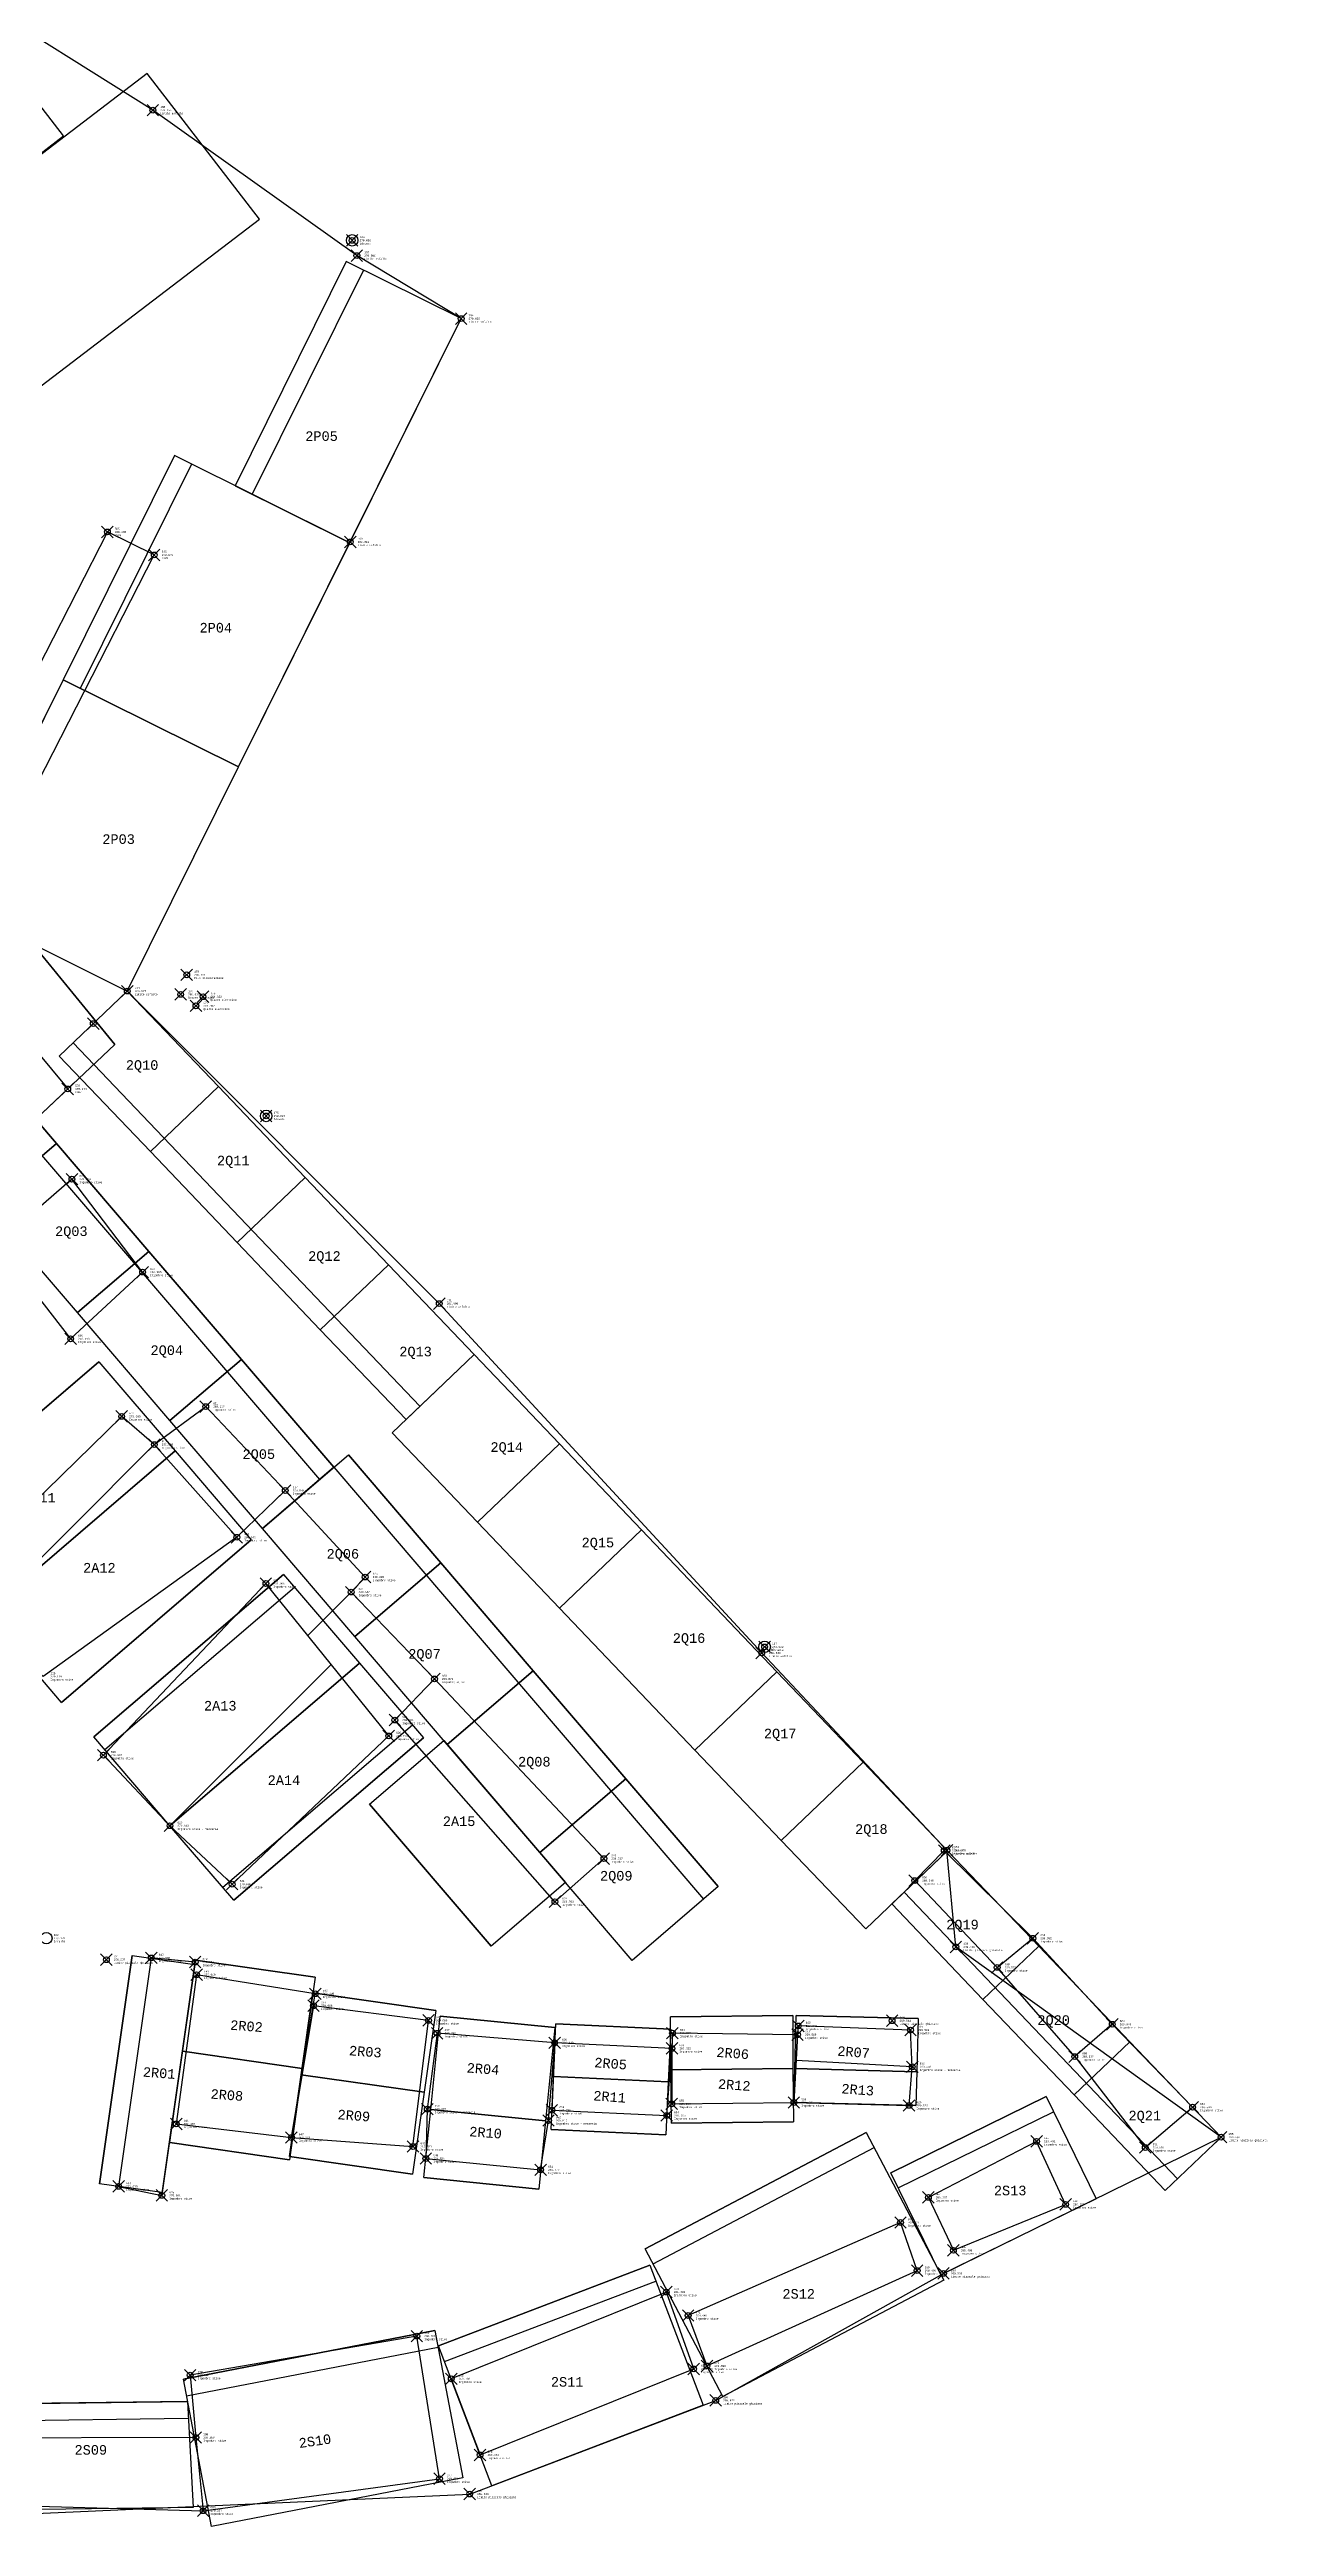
# Model space of a CAD drawing. Extents: x -300 to 923337, y -63404 to 323191.
# Drawn here: x 327969 to 391383, y 666 to 129610 of the extents above; entities that cross this region are included whole.
import ezdxf
from ezdxf.enums import TextEntityAlignment as Align

# ---------------------------------------------------------------- set-up
doc = ezdxf.new("R2010")
doc.units = 0
doc.header["$PDMODE"] = 35
doc.header["$PDSIZE"] = 300
for name, color, linetype, lineweight in [('WF ingombro stive 2', 1, 'Continuous', 30), ('WF lato di accesso', 40, 'Continuous', 30), ('WF piazzole', 6, 'Continuous', 30), ('WF tracciatura', 30, 'Continuous', 30)]:
    doc.layers.add(name, color=color, linetype=linetype, lineweight=lineweight)
doc.layers.add('WF nome aree GPS', color=7, linetype='Continuous')
doc.layers.add('WF nuovi punti', color=6, linetype='Continuous')
doc.styles.get("Standard").update_dxf_attribs({"font": 'consola.ttf', "height": 500})

# ---------------------------------------------------------------- blocks, each defined once
blk = doc.blocks.new('rilievo 2')
at = {"color": 8}
for p, q in [((419536, -512303, -1951), (401659, -490472, -1933)), ((415097, -516482, -1944), (419536, -512303, -1951))]:
    blk.add_line(p, q, dxfattribs=at)
for points in [[(408367, -589089, -2210), (438006, -587763, -2348), (450817, -582890, -2520), (462675, -576278, -2454), (477131, -569186, -2633), (463320, -559281, -2554), (462858, -554252, -2417), (453210, -543978, -2458), (436425, -525791, -2385), (420179, -509524, -2064), (431791, -486142, -2181), (437562, -474517, -1956), (432131, -471235, -1903), (421510, -463664, -1858), (415096, -459635, -1816)], [(421587, -533133, -1983), (424264, -531154, -2085), (428403, -535519, -2122), (425881, -537955, -2046)], [(421587, -533133, -1983), (425881, -537955, -2046), (415793, -545205, -1872), (412792, -541920, -1829)], [(428403, -535519, -2122), (432567, -540025, -2096), (431834, -540810, -2010), (429576, -543068, -2063)], [(418937, -549298, -1909), (422403, -552975, -1899), (425641, -556017, -1906), (433792, -548296, -2137), (427396, -540363, -2025), (418937, -549298, -1909)], [(434108, -547473, -2086), (436173, -545333, -2119), (431834, -540810, -2010)], [(422403, -552975, -1899), (430797, -544581, -2085)], [(436173, -545333, -2119), (444994, -554686, -2254), (442445, -556926, -2228), (434108, -547473, -2086)], [(465473, -560350, -2460), (467330, -558833, -2639), (471465, -563309, -2444), (469510, -564992, -2454), (465473, -560350, -2460)], [(469510, -564992, -2454), (473181, -569722, -2475), (475648, -567625, -2485), (471465, -563309, -2444)], [(461050, -565522, -2530), (455004, -565196, -2384)], [(423749, -584822, -2135), (411806, -584847, -1972), (411800, -588289, -2092), (424127, -588631, -1635)]]:
    blk.add_polyline3d(points, dxfattribs=at)
at = {"color": 1}
for points in [[(411057, -501414, -2060), (413481, -502645, -2065), (421582, -486816, -2046), (419142, -485623, -2042)], [(403726, -502818, -1908), (405753, -500982, -1940), (417077, -514618, -1947), (415097, -516482, -1944)]]:
    blk.add_polyline3d(points, close=True, dxfattribs=at)
at = {"color": 8}
for points in [[(417296, -519313, -1967), (413393, -522691, -1941), (417231, -527624, -1998), (420978, -524152, -2036)], [(411241, -540125, -1890), (412792, -541920, -1829), (421587, -533133, -1983), (419887, -531663, -1989)], [(461177, -555831, -2445), (465473, -560350, -2460), (467330, -558833, -2639), (462716, -554261, -2444)], [(423712, -560071, -1959), (421430, -559852, -1931), (419730, -571749, -1973), (421976, -572218, -1986)], [(429970, -561720, -2052), (423790, -560727, -1943), (422732, -568498, -2024), (428723, -569205, -2083)], [(435862, -563106, -2184), (429876, -562341, -1905), (428723, -569205, -2083), (435053, -569669, -2170)], [(460884, -567533, -2462), (461050, -565522, -2530), (460958, -563607, -2462), (455116, -563395, -2442), (455076, -563850, -2402), (454887, -567379, -2353)], [(442432, -564272, -2343), (436313, -563779, -2226), (435797, -567724, -2120), (435726, -570294, -2166), (441701, -570888, -2245), (442108, -568315, -2181)], [(448540, -564564, -2380), (442432, -564272, -2343), (442287, -567785, -2195), (448264, -568057, -2327)], [(455076, -563850, -2402), (448562, -563769, -2420), (448540, -564564, -2380), (448528, -567453, -2298), (454887, -567379, -2353)], [(467524, -569403, -2500), (461888, -572321, -2425), (463190, -575076, -2505), (469037, -572685, -2606)], [(460436, -573627, -2465), (449384, -578467, -2342), (450360, -581094, -2394), (461306, -576130, -2496)], [(449669, -581251, -2289), (448246, -577248, -2294), (437050, -581764, -2209), (438546, -585727, -2348)], [(436436, -586966, -2338), (435253, -579541, -2230), (423454, -581572, -2046), (423749, -584822, -2135), (424127, -588631, -1635)]]:
    blk.add_polyline3d(points, close=True, dxfattribs=at)
at = {"color": 1}
for centre in [(431887, -470441, -1896), (427411, -516021, -2067), (453362, -543663, -2469), (415962, -558827, -1865)]:
    blk.add_circle(centre, 300, dxfattribs=at)
at = {"color": 8}
for p in [(421510, -463664, -1858), (431887, -470441, -1896), (432131, -471235, -1903), (437562, -474517, -1956), (419142, -485623, -2042), (421582, -486816, -2046), (431791, -486142, -2181), (423273, -508677, -2031), (420179, -509524, -2064), (422959, -509696, -2133), (423756, -510291, -2029), (424122, -509815, -2060), (417077, -514618, -1947), (427411, -516021, -2067), (417296, -519313, -1967), (420978, -524152, -2036), (436425, -525791, -2385), (417231, -527624, -1998), (424264, -531154, -2085), (419887, -531663, -1989), (421587, -533133, -1983), (428403, -535519, -2122), (425881, -537955, -2046), (432567, -540025, -2096), (427396, -540363, -2025), (431834, -540810, -2010), (453210, -543978, -2458), (453362, -543663, -2469), (436173, -545333, -2119), (434108, -547473, -2086), (418937, -549298, -1909), (433792, -548296, -2137), (422403, -552975, -1899), (462716, -554261, -2444), (462858, -554252, -2417), (444994, -554686, -2254), (425641, -556017, -1906), (442445, -556926, -2228), (461177, -555831, -2445), (463320, -559281, -2554), (467330, -558833, -2639), (419091, -559946, -1954), (421430, -559852, -1931), (423712, -560071, -1959), (423790, -560727, -1943), (465473, -560350, -2460), (429970, -561720, -2052), (429876, -562341, -1905), (435862, -563106, -2184), (455116, -563395, -2442), (460001, -563122, -2448), (471465, -563309, -2444), (436313, -563779, -2226), (442432, -564272, -2343), (448540, -564564, -2380), (448562, -563769, -2420), (455076, -563850, -2402), (460958, -563607, -2462), (461050, -565522, -2530), (469510, -564992, -2454), (422732, -568498, -2024), (435797, -567724, -2120), (442108, -568315, -2181), (442287, -567785, -2195), (448264, -568057, -2327), (448528, -567453, -2298), (454887, -567379, -2353), (460884, -567533, -2462), (475648, -567625, -2485), (428723, -569205, -2083), (435053, -569669, -2170), (467524, -569403, -2500), (473181, -569722, -2475), (477131, -569186, -2633), (435726, -570294, -2166), (441701, -570888, -2245), (419730, -571749, -1973), (421976, -572218, -1986), (461888, -572321, -2425), (460436, -573627, -2465), (469037, -572685, -2606), (463190, -575076, -2505), (461306, -576130, -2496), (462675, -576278, -2454), (448246, -577248, -2294), (449384, -578467, -2342), (435253, -579541, -2230), (449669, -581251, -2289), (450360, -581094, -2394), (423454, -581572, -2046), (437050, -581764, -2209), (450817, -582890, -2520), (423749, -584822, -2135), (438546, -585727, -2348), (436436, -586966, -2338), (438006, -587763, -2348), (424127, -588631, -1635)]:
    blk.add_point(p, dxfattribs=at)
for s, p in [('188', (421899, -463498, -1858)), ('270.133', (421899, -463664, -1858)), ('Limite asfalto', (421899, -463831, -1858)), ('186', (432276, -470274, -1896)), ('270.096', (432276, -470441, -1896)), ('Idrante', (432276, -470608, -1896)), ('187', (432520, -471068, -1903)), ('270.089', (432520, -471235, -1903)), ('Limite asfalto', (432520, -471402, -1903)), ('184', (437951, -474350, -1956)), ('270.035', (437951, -474517, -1956)), ('Limite asfalto', (437951, -474683, -1956)), ('CS09', (419531, -485790, -2042)), ('565', (419531, -485456, -2042)), ('269.950', (419531, -485623, -2042)), ('183', (432180, -485976, -2181)), ('269.811', (432180, -486142, -2181)), ('CS09', (421971, -486983, -2046)), ('566', (421971, -486649, -2046)), ('269.945', (421971, -486816, -2046)), ('Limite asfalto', (432180, -486309, -2181)), ('174', (420568, -509358, -2064)), ('179', (423662, -508510, -2031)), ('269.961', (423662, -508677, -2031)), ('Palo illuminazione', (423662, -508844, -2031)), ('269.927', (420568, -509524, -2064)), ('Limite asfalto', (420568, -509691, -2064)), ('Quadro elettrico', (423348, -509862, -2133)), ('269.858', (423348, -509696, -2133)), ('178', (423348, -509529, -2133)), ('Quadro elettrico', (424145, -510458, -2029)), ('177', (424145, -510124, -2029)), ('269.962', (424145, -510291, -2029)), ('Quadro elettrico', (424511, -509982, -2060)), ('176', (424511, -509648, -2060)), ('269.932', (424511, -509815, -2060)), ('570', (417466, -514451, -1947)), ('CS07', (417466, -514785, -1947)), ('270.044', (417466, -514618, -1947)), ('175', (427800, -515854, -2067)), ('269.924', (427800, -516021, -2067)), ('Idrante', (427800, -516188, -2067)), ('270.024', (417685, -519313, -1967)), ('607', (417685, -519146, -1967)), ('Ingombro stive', (417685, -519480, -1967)), ('269.955', (421367, -524152, -2036)), ('610', (421367, -523985, -2036)), ('Ingombro stive', (421367, -524318, -2036)), ('171', (436814, -525624, -2385)), ('269.606', (436814, -525791, -2385)), ('Limite asfalto', (436814, -525958, -2385)), ('609', (417620, -527457, -1998)), ('269.993', (417620, -527624, -1998)), ('Ingombro stive', (417620, -527791, -1998)), ('269.907', (424653, -531154, -2085)), ('611', (424653, -530987, -2085)), ('613', (420276, -531496, -1989)), ('270.003', (420276, -531663, -1989)), ('Ingombro stive', (420276, -531830, -1989)), ('Ingombro stive', (424653, -531321, -2085)), ('270.008', (421976, -533133, -1983)), ('612', (421976, -532966, -1983)), ('Ingombro stive', (421976, -533299, -1983)), ('617', (428792, -535352, -2122)), ('269.869', (428792, -535519, -2122)), ('Ingombro stive', (428792, -535686, -2122)), ('269.946', (426270, -537955, -2046)), ('616', (426270, -537788, -2046)), ('Ingombro stive', (426270, -538121, -2046)), ('618', (427785, -540197, -2025)), ('625', (432956, -539858, -2096)), ('269.895', (432956, -540025, -2096)), ('Ingombro stive', (432956, -540192, -2096)), ('269.966', (427785, -540363, -2025)), ('Ingombro stive', (427785, -540530, -2025)), ('269.982', (432223, -540810, -2010)), ('624', (432223, -540643, -2010)), ('Ingombro stive', (432223, -540977, -2010)), ('269.533', (453599, -543978, -2458)), ('166', (453599, -543811, -2458)), ('Limite asfalto', (453599, -544145, -2458)), ('269.522', (453751, -543663, -2469)), ('167', (453751, -543496, -2469)), ('Idrante', (453751, -543829, -2469)), ('225', (416182, -545039, -1872)), ('270.120', (416182, -545205, -1872)), ('Ingombro stive', (416182, -545372, -1872)), ('269.872', (436562, -545333, -2119)), ('623', (436562, -545166, -2119)), ('Ingombro stive', (436562, -545500, -2119)), ('269.906', (434497, -547473, -2086)), ('622', (434497, -547306, -2086)), ('Ingombro stive', (434497, -547640, -2086)), ('619', (419326, -549131, -1909)), ('270.082', (419326, -549298, -1909)), ('628', (434181, -548130, -2137)), ('269.855', (434181, -548296, -2137)), ('Ingombro stive', (434181, -548463, -2137)), ('Ingombro stive', (419326, -549464, -1909)), ('620', (422792, -552809, -1899)), ('270.093', (422792, -552975, -1899)), ('Ingombro stive - mezzeria', (422792, -553142, -1899)), ('269.547', (463105, -554261, -2444)), ('657', (463105, -554095, -2444)), ('Ingombro stive', (463105, -554428, -2444)), ('269.575', (463247, -554252, -2417)), ('158', (463247, -554085, -2417)), ('Limite asfalto', (463247, -554419, -2417)), ('626', (445383, -554519, -2254)), ('269.737', (445383, -554686, -2254)), ('Ingombro stive', (445383, -554852, -2254)), ('658', (461566, -555664, -2445)), ('621', (426030, -555850, -1906)), ('270.086', (426030, -556017, -1906)), ('Ingombro stive', (426030, -556183, -1906)), ('627', (442834, -556760, -2228)), ('269.763', (442834, -556926, -2228)), ('Ingombro stive', (442834, -557093, -2228)), ('269.546', (461566, -555831, -2445)), ('Ingombro stive', (461566, -555998, -2445)), ('222', (416351, -558660, -1865)), ('270.126', (416351, -558827, -1865)), ('Idrante', (416351, -558994, -1865)), ('159', (463709, -559115, -2554)), ('269.438', (463709, -559281, -2554)), ('Limite piazzale ghiaiato', (463709, -559448, -2554)), ('664', (467719, -558666, -2639)), ('269.352', (467719, -558833, -2639)), ('Ingombro stive', (467719, -558999, -2639)), ('221', (419480, -559780, -1954)), ('270.037', (419480, -559946, -1954)), ('Limite piazzale ghiaiato', (419480, -560113, -1954)), ('643', (421819, -559685, -1931)), ('270.060', (421819, -559852, -1931)), ('Ingombro stive', (421819, -560018, -1931)), ('270.032', (424101, -560071, -1959)), ('642', (424101, -559904, -1959)), ('Ingombro stive', (424101, -560237, -1959)), ('270.049', (424179, -560727, -1943)), ('641', (424179, -560560, -1943)), ('Ingombro stive', (424179, -560894, -1943)), ('659', (465862, -560184, -2460)), ('269.532', (465862, -560350, -2460)), ('Ingombro stive', (465862, -560517, -2460)), ('639', (430265, -562175, -1905)), ('269.940', (430359, -561720, -2052)), ('640', (430359, -561553, -2052)), ('Ingombro stive', (430359, -561887, -2052)), ('270.086', (430265, -562341, -1905)), ('Ingombro stive', (430265, -562508, -1905)), ('269.808', (436251, -563106, -2184)), ('638', (436251, -562939, -2184)), ('Ingombro stive', (436251, -563273, -2184)), ('269.549', (455505, -563395, -2442)), ('632', (455505, -563228, -2442)), ('160', (460390, -562955, -2448)), ('269.544', (460390, -563122, -2448)), ('Limite piazzale ghiaiato', (460390, -563289, -2448)), ('631', (461347, -563440, -2462)), ('663', (471854, -563142, -2444)), ('269.548', (471854, -563309, -2444)), ('Ingombro stive', (471854, -563475, -2444)), ('637', (436702, -563612, -2226)), ('269.765', (436702, -563779, -2226)), ('Ingombro stive', (436702, -563946, -2226)), ('269.648', (442821, -564272, -2343)), ('636', (442821, -564105, -2343)), ('Ingombro stive', (442821, -564439, -2343)), ('635', (448929, -564397, -2380)), ('269.612', (448929, -564564, -2380)), ('Ingombro stive', (448929, -564731, -2380)), ('634', (448951, -563602, -2420)), ('269.572', (448951, -563769, -2420)), ('Ingombro stive', (448951, -563936, -2420)), ('633', (455465, -563684, -2402)), ('269.589', (455465, -563850, -2402)), ('Ingombro stive', (455465, -564017, -2402)), ('Ingombro stive', (455505, -563561, -2442)), ('269.529', (461347, -563607, -2462)), ('Ingombro stive', (461347, -563774, -2462)), ('269.462', (461439, -565522, -2530)), ('630', (461439, -565355, -2530)), ('Ingombro stive - mezzeria', (461439, -565689, -2530)), ('269.537', (469899, -564992, -2454)), ('660', (469899, -564825, -2454)), ('Ingombro stive', (469899, -565159, -2454)), ('655', (448917, -567286, -2298)), ('656', (455276, -567213, -2353)), ('269.638', (455276, -567379, -2353)), ('629', (461273, -567366, -2462)), ('269.967', (423121, -568498, -2024)), ('646', (423121, -568332, -2024)), ('Ingombro stive', (423121, -568665, -2024)), ('650', (436186, -567557, -2120)), ('269.872', (436186, -567724, -2120)), ('Ingombro stive - mezzeria', (436186, -567891, -2120)), ('269.810', (442497, -568315, -2181)), ('652', (442497, -568148, -2181)), ('Ingombro stive - mezzeria', (442497, -568481, -2181)), ('269.796', (442676, -567785, -2195)), ('653', (442676, -567618, -2195)), ('Ingombro stive', (442676, -567952, -2195)), ('654', (448653, -567890, -2327)), ('269.665', (448653, -568057, -2327)), ('Ingombro stive', (448653, -568224, -2327)), ('269.693', (448917, -567453, -2298)), ('Ingombro stive', (448917, -567620, -2298)), ('Ingombro stive', (455276, -567546, -2353)), ('269.529', (461273, -567533, -2462)), ('Ingombro stive', (461273, -567700, -2462)), ('269.506', (476037, -567625, -2485)), ('662', (476037, -567458, -2485)), ('Ingombro stive', (476037, -567792, -2485)), ('269.909', (429112, -569205, -2083)), ('647', (429112, -569038, -2083)), ('Ingombro stive', (429112, -569372, -2083)), ('269.821', (435442, -569669, -2170)), ('648', (435442, -569502, -2170)), ('Ingombro stive', (435442, -569836, -2170)), ('665', (467913, -569236, -2500)), ('269.491', (467913, -569403, -2500)), ('Ingombro stive', (467913, -569570, -2500)), ('269.516', (473570, -569722, -2475)), ('661', (473570, -569555, -2475)), ('Ingombro stive', (473570, -569889, -2475)), ('269.359', (477520, -569186, -2633)), ('155', (477520, -569020, -2633)), ('Limite piazzale ghiaiato', (477520, -569353, -2633)), ('269.825', (436115, -570294, -2166)), ('649', (436115, -570127, -2166)), ('Ingombro stive', (436115, -570461, -2166)), ('269.747', (442090, -570888, -2245)), ('651', (442090, -570722, -2245)), ('Ingombro stive', (442090, -571055, -2245)), ('644', (420119, -571582, -1973)), ('270.018', (420119, -571749, -1973)), ('Ingombro stive', (420119, -571916, -1973)), ('270.006', (422365, -572218, -1986)), ('645', (422365, -572051, -1986)), ('Ingombro stive', (422365, -572384, -1986)), ('269.567', (462277, -572321, -2425)), ('667', (462277, -572154, -2425)), ('Ingombro stive', (462277, -572488, -2425)), ('666', (469426, -572518, -2606)), ('670', (460825, -573461, -2465)), ('269.527', (460825, -573627, -2465)), ('Ingombro stive', (460825, -573794, -2465)), ('269.385', (469426, -572685, -2606)), ('Ingombro stive', (469426, -572852, -2606)), ('269.486', (463579, -575076, -2505)), ('668', (463579, -574909, -2505)), ('669', (461695, -575963, -2496)), ('269.496', (461695, -576130, -2496)), ('Ingombro stive', (461695, -576297, -2496)), ('269.538', (463064, -576278, -2454)), ('153', (463064, -576111, -2454)), ('Ingombro stive', (463579, -575243, -2505)), ('674', (448635, -577081, -2294)), ('269.698', (448635, -577248, -2294)), ('Ingombro stive', (448635, -577415, -2294)), ('Limite piazzale ghiaiato', (463064, -576445, -2454)), ('671', (449773, -578300, -2342)), ('269.649', (449773, -578467, -2342)), ('Ingombro stive', (449773, -578634, -2342)), ('269.761', (435642, -579541, -2230)), ('678', (435642, -579375, -2230)), ('Ingombro stive', (435642, -579708, -2230)), ('679', (423843, -581406, -2046)), ('269.946', (423843, -581572, -2046)), ('673', (450058, -581084, -2289)), ('269.703', (450058, -581251, -2289)), ('Ingombro stive', (450058, -581418, -2289)), ('672', (450749, -580927, -2394)), ('269.598', (450749, -581094, -2394)), ('Ingombro stive', (450749, -581260, -2394)), ('Ingombro stive', (423843, -581739, -2046)), ('675', (437439, -581597, -2209)), ('269.782', (437439, -581764, -2209)), ('Ingombro stive', (437439, -581930, -2209)), ('150', (451206, -582723, -2520)), ('269.472', (451206, -582890, -2520)), ('Limite piazzale ghiaiato', (451206, -583057, -2520)), ('269.856', (424138, -584822, -2135)), ('680', (424138, -584655, -2135)), ('Ingombro stive', (424138, -584988, -2135)), ('676', (438935, -585561, -2348)), ('269.643', (438935, -585727, -2348)), ('Ingombro stive', (438935, -585894, -2348)), ('677', (436825, -586799, -2338)), ('269.654', (436825, -586966, -2338)), ('Ingombro stive', (436825, -587133, -2338)), ('149', (438395, -587597, -2348)), ('269.643', (438395, -587763, -2348)), ('Limite piazzale ghiaiato', (438395, -587930, -2348)), ('270.357', (424515, -588631, -1635)), ('683', (424515, -588464, -1635)), ('Ingombro stive', (424515, -588798, -1635))]:
    blk.add_text(s, height=100, dxfattribs=at).set_placement(p, align=Align.MIDDLE_LEFT)

msp = doc.modelspace()

# ---------------------------------------------------------------- linework, layer by layer
at = {"layer": 'WF ingombro stive 2'}
for points, elevation in [([(328697.6, 125125.5), (320855.8, 135277.4), (310361.2, 127171), (318203, 117019.1)], -1837.7), ([(338905.5, 120787.1), (333057.7, 128365.3), (319699.4, 118174.9), (325547.2, 110596.6)], -1837.7), ([(349400.7, 115600.9), (343420.9, 118570.2), (337626.5, 106900.9), (343606.2, 103931.6)], -2064.3), ([(343606.2, 103931.6), (334470.5, 108468), (328676.1, 96798.7), (337811.8, 92262.3)], -2064.3), ([(337811.8, 92262.3), (328676.1, 96798.7), (322881.6, 85129.4), (332017.3, 80593)], -2064.3), ([(332017.3, 80593), (336763.4, 75621.2), (333219, 72237.7), (328473, 77209.6)], -2064.3), ([(323514.6, 78283.5), (328328.7, 72663.5), (324608.7, 69474.2), (319794.5, 75094.2)], -1627.5), ([(336763.4, 75621.2), (341279.7, 70890), (337735.3, 67506.6), (333219, 72237.7)], -2064.3), ([(328328.7, 72663.5), (333142.8, 67043.5), (329422.8, 63854.3), (324608.7, 69474.2)], -1627.5), ([(341279.7, 70890), (345611.5, 66352.1), (342067.2, 62968.7), (337735.3, 67506.6)], -2064.3), ([(333142.8, 67043.5), (337956.9, 61423.5), (334236.9, 58234.3), (329422.8, 63854.3)], -1627.5), ([(345611.5, 66352.1), (350077.3, 61673.8), (346533, 58290.4), (342067.2, 62968.7)], -2064.3), ([(330535.2, 61287.3), (334503.6, 56654.6), (324630.7, 48197.3), (320662.3, 52830)], -1828.7), ([(337956.9, 61423.5), (342771, 55803.6), (339051, 52614.3), (334236.9, 58234.3)], -1627.5), ([(350077.3, 61673.8), (354517.6, 57022.3), (350249.9, 52948.4), (345809.6, 57599.9)], -2064.3), ([(354517.6, 57022.3), (358787, 52549.8), (354519.3, 48475.9), (350249.9, 52948.4)], -2064.3), ([(334503.6, 56654.6), (338472, 52021.9), (328599, 43564.7), (324630.7, 48197.3)], -1828.7), ([(343530.5, 56454.1), (348344.6, 50834.1), (343865.1, 46994.3), (339051, 52614.3)], -1627.5), ([(358787, 52549.8), (365843.7, 45157.4), (361576, 41083.5), (354519.3, 48475.9)], -2064.3), ([(348344.6, 50834.1), (353158.7, 45214.1), (348679.2, 41374.3), (343865.1, 46994.3)], -1627.5), ([(340146, 50232.1), (344114.3, 45599.4), (334241.4, 37142.1), (330273, 41774.8)], -1898.7), ([(344114.3, 45599.4), (347432.2, 41726.1), (337559.2, 33268.9), (334241.4, 37142.1)], -1898.7), ([(353158.7, 45214.1), (357972.8, 39594.1), (353493.3, 35754.3), (348679.2, 41374.3)], -1627.5), ([(365843.7, 45157.4), (370338.3, 40449), (366070.6, 36375.1), (361576, 41083.5)], -2064.3), ([(344627.1, 38265.2), (348500.4, 41583.1), (354836, 34186.8), (350962.8, 30869)], -1627.5), ([(370338.3, 40449), (374731.8, 35846.5), (370464.1, 31772.6), (366070.6, 36375.1)], -2064.3), ([(357972.8, 39594.1), (362786.9, 33974.1), (358307.4, 30134.3), (353493.3, 35754.3)], -1627.5), ([(374731.8, 35846.5), (379477.8, 30874.7), (376570.7, 28099.5), (371824.6, 33071.3)], -2064.3), ([(330578.4, 18510.1), (332275.7, 30389.4), (335533.2, 29924), (333835.9, 18044.7)], -1973), ([(335566.7, 30150.9), (341795.8, 29254.5), (341116.7, 24508.6), (334887.6, 25405.1)], -1973), ([(379477.8, 30874.7), (384223.9, 25902.8), (381316.7, 23127.7), (376570.7, 28099.5)], -2064.3), ([(341679.2, 28445.4), (348078.5, 27531), (347469.4, 23268.1), (341070.1, 24182.4)], -1973), ([(348301.7, 27229.7), (354276.6, 26635.1), (353793.8, 21782.6), (347818.9, 22377.1)], -2166.2), ([(360308, 27198.7), (366667, 27272.2), (366674.9, 24505.2), (360316, 24431.7)], -2298.2), ([(366841.6, 27271.1), (373198.9, 27108.1), (373128, 24341.9), (366770.7, 24504.8)], -2353.5), ([(354332.9, 26831.8), (360311.3, 26559.6), (360183.8, 23810.6), (354205.4, 24082.7)], -2195.5), ([(384223.9, 25902.8), (388969.9, 20931), (386062.8, 18155.8), (381316.7, 23127.7)], -2064.3), ([(334887.6, 25405.1), (341116.7, 24508.6), (340462.8, 19759.4), (334233.7, 20655.9)], -1973), ([(360316, 24431.7), (366674.9, 24505.2), (366707, 21738.2), (360348, 21664.7)], -2298.2), ([(366770.7, 24504.8), (373128, 24341.9), (373082.7, 22575.2), (366725.4, 22738.2)], -2353.5), ([(341070.1, 24182.4), (347469.4, 23268.1), (346860.3, 19005.1), (340461, 19919.4)], -1973), ([(354205.4, 24082.7), (360183.8, 23810.6), (360058.6, 21061.5), (354080.3, 21333.6)], -2195.5), ([(347818.9, 22377.1), (353793.8, 21782.6), (353440.6, 18233.8), (347465.7, 18828.4)], -2166.2), ([(374380.8, 13765.5), (371775, 19077.5), (379855.2, 23041.1), (382460.9, 17729.2)], -2517.5), ([(363026.7, 7434.3), (358984.3, 15113.7), (370487.8, 21169.1), (374530.2, 13489.7)], -2517.5), ([(351000.1, 2787.6), (348227.7, 10075.6), (359222.9, 14264.1), (361995.3, 6976.1)], -2348.4), ([(336394.5, 666.4), (334939.7, 8327), (348034.5, 10860.8), (349489.4, 3200.2)], -2137.5), ([(323511.2, 1495.4), (323207.6, 7020.9), (335151.5, 7179), (335455.2, 1653.5)], -2215.9)]:
    msp.add_lwpolyline(points, close=True, dxfattribs=dict(at, elevation=elevation))
at = {"layer": 'WF lato di accesso'}
for p, q in [((325547.2, 110596.6, -1837.7), (338905.5, 120787.1, -1837.7)), ((343420.9, 118570.2, -2064.3), (337626.5, 106900.9, -2064.3)), ((334470.5, 108468, -2064.3), (328676.1, 96798.7, -2064.3)), ((328676.1, 96798.7, -2064.3), (322881.6, 85129.4, -2064.3)), ((328328.7, 72663.5, -1627.5), (323514.6, 78283.5, -1627.5)), ((328473, 77209.6, -2064.3), (333219, 72237.7, -2064.3)), ((333142.8, 67043.5, -1627.5), (328328.7, 72663.5, -1627.5)), ((333219, 72237.7, -2064.3), (337735.3, 67506.6, -2064.3)), ((337735.3, 67506.6, -2064.3), (342067.2, 62968.7, -2064.3)), ((337956.9, 61423.5, -1627.5), (333142.8, 67043.5, -1627.5)), ((342067.2, 62968.7, -2064.3), (346533, 58290.4, -2064.3)), ((330535.2, 61287.3, -1828.7), (320662.3, 52830, -1828.7)), ((342771, 55803.6, -1627.5), (337956.9, 61423.5, -1627.5)), ((345809.6, 57599.9, -2064.3), (350249.9, 52948.4, -2064.3)), ((348344.6, 50834.1, -1627.5), (343530.5, 56454.1, -1627.5)), ((350249.9, 52948.4, -2064.3), (354519.3, 48475.9, -2064.3)), ((328599, 43564.7, -1828.7), (338472, 52021.9, -1828.7)), ((353158.7, 45214.1, -1627.5), (348344.6, 50834.1, -1627.5)), ((340146, 50232.1, -1898.7), (330273, 41774.8, -1898.7)), ((354519.3, 48475.9, -2064.3), (361576, 41083.5, -2064.3)), ((357972.8, 39594.1, -1627.5), (353158.7, 45214.1, -1627.5)), ((337559.2, 33268.9, -1898.7), (347434.6, 41723.3, -6781.3)), ((361576, 41083.5, -2064.3), (366070.6, 36375.1, -2064.3)), ((362786.9, 33974.1, -1627.5), (357972.8, 39594.1, -1627.5)), ((344627.1, 38265.2, -1627.5), (350962.8, 30869, -1627.5)), ((366070.6, 36375.1, -2064.3), (370464.1, 31772.6, -2064.3)), ((371824.6, 33071.3, -2064.3), (376570.7, 28099.5, -2064.3)), ((332275.7, 30389.4, -1973), (330578.4, 18510.1, -1973)), ((341795.8, 29254.5, -1973), (335566.7, 30150.9, -1973)), ((348078.5, 27531, -1973), (341679.2, 28445.4, -1973)), ((354276.6, 26635.1, -2166.2), (348301.7, 27229.7, -2166.2)), ((366667, 27272.2, -2298.2), (360308, 27198.7, -2298.2)), ((373198.9, 27108.1, -2353.5), (366841.6, 27271.1, -2353.5)), ((376570.7, 28099.5, -2064.3), (381316.7, 23127.7, -2064.3)), ((360311.3, 26559.6, -2195.5), (354332.9, 26831.8, -2195.5)), ((366725.4, 22738.2, -2353.5), (373082.7, 22575.2, -2353.5)), ((379855.2, 23041.1, -2517.5), (371775, 19077.5, -2517.5)), ((381316.7, 23127.7, -2064.3), (386062.8, 18155.8, -2064.3)), ((334233.7, 20655.9, -1973), (340462.8, 19759.4, -1973)), ((354080.3, 21333.6, -2195.5), (360058.6, 21061.5, -2195.5)), ((370487.8, 21169.1, -2517.5), (358984.3, 15113.7, -2517.5)), ((360348, 21664.7, -2298.2), (366707, 21738.2, -2298.2)), ((340461, 19919.4, -1973), (346860.3, 19005.1, -1973)), ((347465.7, 18828.4), (353440.6, 18233.8, -2166.2)), ((359222.9, 14264.1, -2348.4), (348227.7, 10075.6, -2348.4)), ((348034.5, 10860.8, -2137.5), (334939.7, 8327, -2137.5)), ((335151.5, 7179, -2215.9), (323207.6, 7020.9, -2215.9))]:
    msp.add_line(p, q, dxfattribs=at)
at = {"layer": 'WF nuovi punti'}
msp.add_point((330245.1, 78901.3, -2064.3), dxfattribs=at)
at = {"layer": 'WF piazzole', "elevation": -1864.6}
msp.add_lwpolyline([(308766.3, 95459.9), (313497.4, 99645.8), (331374.4, 77814.4), (326935.7, 73635.1), (308766, 95459)], dxfattribs=at)
at = {"layer": 'WF tracciatura'}
for p, q in [((344316.6, 118125.4, -2064.3), (338522.1, 106456.1, -2064.3)), ((335366.2, 108023.2, -2064.3), (329571.7, 96353.9, -2064.3)), ((317941.3, 83252.6, -1627.5), (342023.6, 55162.8, -1627.5)), ((329196.3, 77900.1, -2064.3), (347256.3, 58980.9, -2064.3)), ((342771, 55803.6, -1627.5), (362027.5, 33323.6, -1627.5)), ((330846.1, 41105.8, -1898.7), (340719, 49563, -1898.7)), ((336986.3, 33938.1, -1898.7), (346861.7, 42392.5, -6781.3)), ((386700, 18764.1, -2064.3), (372461.8, 33679.6, -2064.3)), ((372163, 18286.6, -2517.5), (380243.2, 22250.3, -2517.5)), ((359394.6, 14334.2, -2517.5), (370898.1, 20389.6, -2517.5)), ((348541.3, 9252.4, -2348.4), (359536.5, 13440.9, -2348.4)), ((335107, 7462.2, -2137.5), (348201.9, 9995.9, -2137.5)), ((323219.2, 6140.1, -2215.9), (335163.2, 6298.2, -2215.9))]:
    msp.add_line(p, q, dxfattribs=at)

# ---------------------------------------------------------------- block references
at = {"color": 251}
msp.add_blockref('rilievo 2', (-88161.4, 590117.4), dxfattribs=at)

# ---------------------------------------------------------------- texts
at = {"layer": 'WF nome aree GPS'}
for s, p in [('2P05', (341285.3, 109235, -1676.3)), ('2P04', (335780.4, 99261.5, -1676.3)), ('2P03', (330717.9, 88256.4, -1676.3)), ('2Q10', (331942.1, 76495.7, -1676.3)), ('2Q11', (336688.1, 71523.8, -1676.3)), ('2Q03', (328256.6, 67843.9, -1676.3)), ('2Q12', (341434.2, 66552, -1676.3)), ('2Q04', (333228.4, 61649.6, -1676.3)), ('2Q13', (346180.2, 61580.2, -1676.3)), ('2Q05', (338018.3, 56240.9, -1676.3)), ('2Q14', (350926.3, 56608.3, -1676.3)), ('2A11', (326592.2, 53972.3, -3505)), ('2Q15', (355672.3, 51636.5, -1676.3)), ('2A12', (329717, 50324.4, -1877.5)), ('2Q06', (342394.3, 51051.3, -1676.3)), ('2Q16', (360418.4, 46664.7, -1676.3)), ('2Q07', (346647.6, 45838.4, -1676.3)), ('2A13', (336009.9, 43142.4, -1947.5)), ('2Q17', (365164.4, 41692.8, -1676.3)), ('2Q08', (352362.1, 40228.1, -1676.3)), ('2A14', (339327.7, 39269.1, -1947.5)), ('2A15', (348447.8, 37128.5, -48.8)), ('2Q18', (369910.5, 36721, -1676.3)), ('2Q09', (356630.8, 34290.5, -1757.6)), ('2Q19', (374656.5, 31749.2, -1676.3)), ('2Q20', (379402.6, 26777.3, -1676.3)), ('2Q21', (384148.6, 21805.5, -1676.3)), ('2S13', (377138.5, 17907, -1241)), ('2S12', (366128.9, 12525, -1241)), ('2S11', (354074.5, 7946.2, -1241)), ('2S09', (329272.5, 4403.1, -1241))]:
    msp.add_text(s, height=500, dxfattribs=at).set_placement(p)
for s, rotation, p in [('2R02', 355.78934, (337363.4, 26526.6, -1322.4)), ('2R01', 355.78934, (332815.8, 24086, -1322.4)), ('2R03', 355.78934, (343549.4, 25199.1, -1322.4)), ('2R04', 355.78934, (349677.5, 24302.3, -1322.4)), ('2R05', 355.78934, (356321.9, 24576.2, -1322.4)), ('2R06', 355.78934, (362678, 25115.1, -1322.4)), ('2R07', 355.78934, (368971.6, 25174.9, -1322.4)), ('2R08', 355.78934, (336341.4, 22941.3, -1322.4)), ('2R11', 355.78934, (356268.5, 22849.5, -1322.4)), ('2R12', 355.78934, (362757.8, 23461.5, -1322.4)), ('2R13', 355.78934, (369185.9, 23216.7, -1322.4)), ('2R09', 355.78934, (342953.1, 21870.4, -1322.4)), ('2R10', 355.78934, (349809.8, 20983.1, -1322.4)), ('2S10', 8.192659, (340986.7, 4748, -1162.6))]:
    msp.add_text(s, height=500, rotation=rotation, dxfattribs=at).set_placement(p)

doc.saveas('drawing.dxf')
